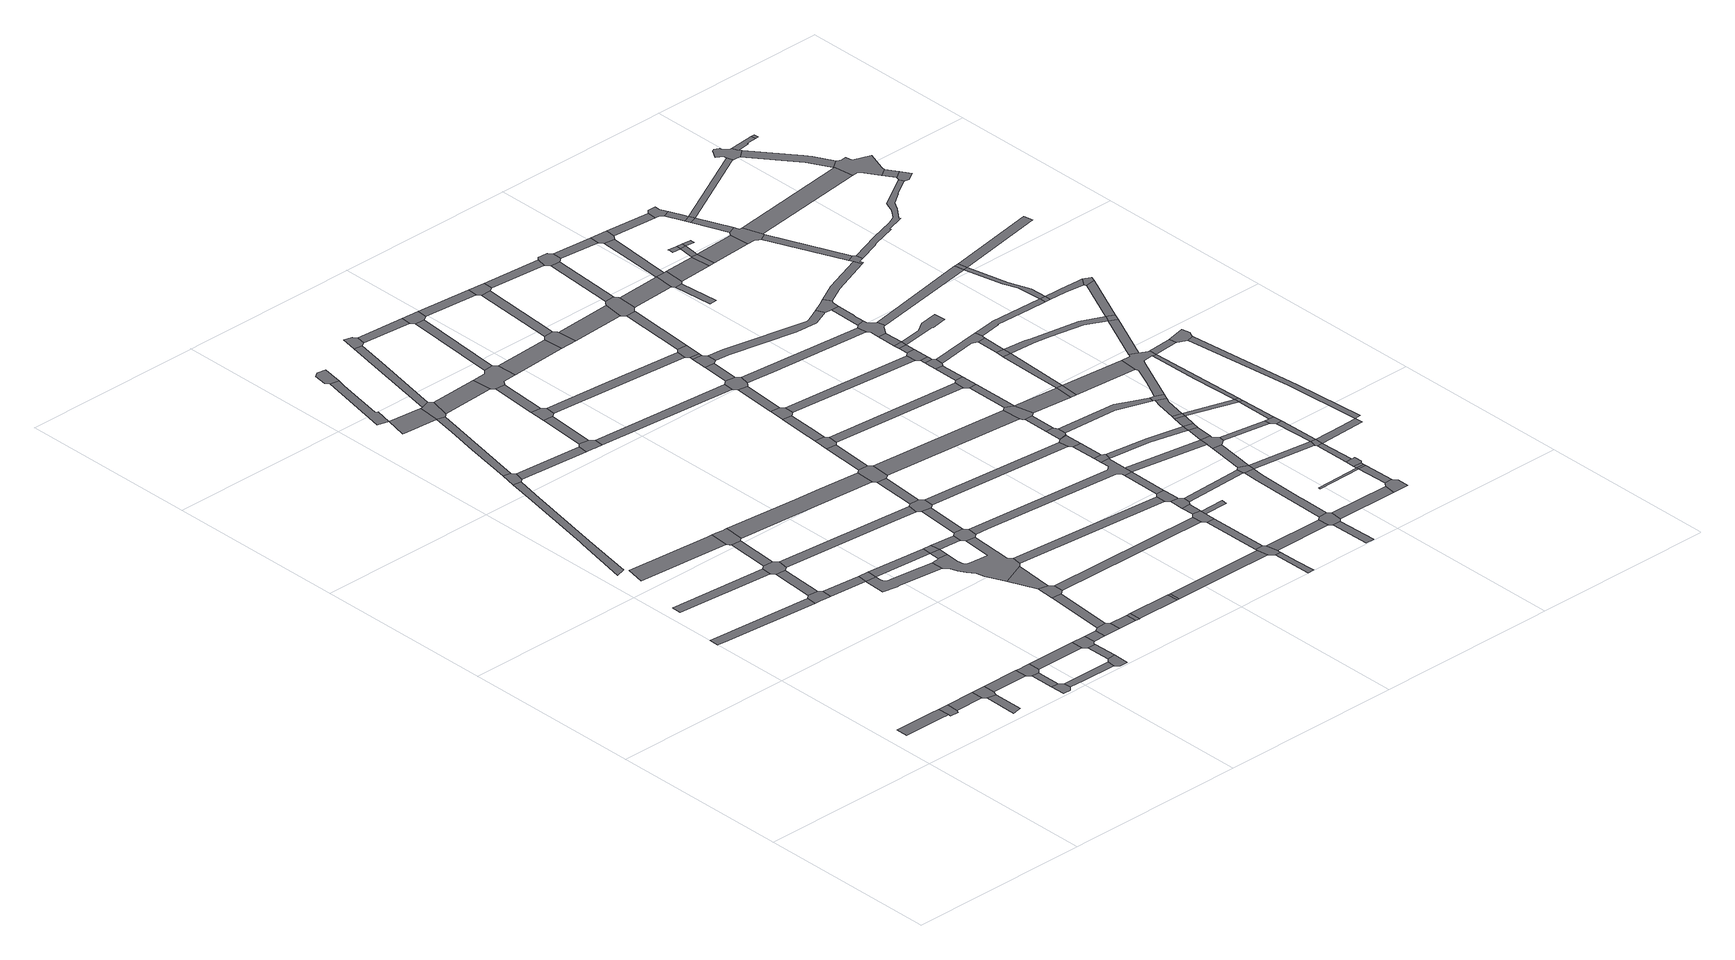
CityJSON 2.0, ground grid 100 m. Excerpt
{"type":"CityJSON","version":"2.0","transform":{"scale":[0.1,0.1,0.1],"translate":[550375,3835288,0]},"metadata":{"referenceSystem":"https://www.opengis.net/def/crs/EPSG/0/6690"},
"CityObjects":{
"road1":{"type":"Road","attributes":{"RoadStructureAttribute.sectionType":"1"},"geometry":[{"type":"MultiSurface","lod":"1","boundaries":[[[0,1,2,3,4,5,6]]]}]},
"road2":{"type":"Road","geometry":[{"type":"MultiSurface","lod":"1","boundaries":[[[6,5,7,8,9,10]]]}]},
"road3":{"type":"Road","attributes":{"RoadStructureAttribute.sectionType":"1"},"geometry":[{"type":"MultiSurface","lod":"1","boundaries":[[[10,9,11,12,13]]]}]},
"road4":{"type":"Road","geometry":[{"type":"MultiSurface","lod":"1","boundaries":[[[14,15,16,17]]]}]},
"road5":{"type":"Road","geometry":[{"type":"MultiSurface","lod":"1","boundaries":[[[13,12,14,17,18,19]]]}]},
"road6":{"type":"Road","attributes":{"RoadStructureAttribute.sectionType":"1"},"geometry":[{"type":"MultiSurface","lod":"1","boundaries":[[[20,21,22,23,24,25]]]}]},
"road7":{"type":"Road","attributes":{"RoadStructureAttribute.sectionType":"1"},"geometry":[{"type":"MultiSurface","lod":"1","boundaries":[[[19,18,26,27]]]}]},
"road8":{"type":"Road","attributes":{"RoadStructureAttribute.sectionType":"1"},"geometry":[{"type":"MultiSurface","lod":"1","boundaries":[[[28,29,30,31]]]}]},
"road9":{"type":"Road","geometry":[{"type":"MultiSurface","lod":"1","boundaries":[[[32,33,34,35,36,37]]]}]},
"road10":{"type":"Road","attributes":{"RoadStructureAttribute.sectionType":"1"},"geometry":[{"type":"MultiSurface","lod":"1","boundaries":[[[38,32,37,39]]]}]},
"road11":{"type":"Road","geometry":[{"type":"MultiSurface","lod":"1","boundaries":[[[40,41,27,26,38,39,42,43]]]}]},
"road12":{"type":"Road","attributes":{"RoadStructureAttribute.sectionType":"1"},"geometry":[{"type":"MultiSurface","lod":"1","boundaries":[[[44,45,46,47,48,49,50,51,52]]]}]},
"road13":{"type":"Road","attributes":{"RoadStructureAttribute.sectionType":"1"},"geometry":[{"type":"MultiSurface","lod":"1","boundaries":[[[53,54,55,56,57]]]}]},
"road14":{"type":"Road","geometry":[{"type":"MultiSurface","lod":"1","boundaries":[[[58,25,24,59,60,61,62,63]]]}]},
"road15":{"type":"Road","attributes":{"RoadStructureAttribute.sectionType":"1"},"geometry":[{"type":"MultiSurface","lod":"1","boundaries":[[[64,36,35,65,66,67]]]}]},
"road16":{"type":"Road","attributes":{"RoadStructureAttribute.sectionType":"1"},"geometry":[{"type":"MultiSurface","lod":"1","boundaries":[[[68,58,63,69]]]}]},
"road17":{"type":"Road","attributes":{"RoadStructureAttribute.sectionType":"1"},"geometry":[{"type":"MultiSurface","lod":"1","boundaries":[[[43,42,70,71]]]}]},
"road18":{"type":"Road","geometry":[{"type":"MultiSurface","lod":"1","boundaries":[[[72,31,30,68,69,73,74,75]]]}]},
"road19":{"type":"Road","attributes":{"RoadStructureAttribute.sectionType":"1"},"geometry":[{"type":"MultiSurface","lod":"1","boundaries":[[[62,61,76,77]]]}]},
"road20":{"type":"Road","attributes":{"RoadStructureAttribute.sectionType":"1"},"geometry":[{"type":"MultiSurface","lod":"1","boundaries":[[[78,72,75,79]]]}]},
"road21":{"type":"Road","geometry":[{"type":"MultiSurface","lod":"1","boundaries":[[[80,44,52,81,82,83]]]}]},
"road22":{"type":"Road","geometry":[{"type":"MultiSurface","lod":"1","boundaries":[[[84,67,66,85,86,87]]]}]},
"road23":{"type":"Road","attributes":{"RoadStructureAttribute.sectionType":"1"},"geometry":[{"type":"MultiSurface","lod":"1","boundaries":[[[88,84,87,89]]]}]},
"road24":{"type":"Road","geometry":[{"type":"MultiSurface","lod":"1","boundaries":[[[90,91,92,57,56,93,94,78,79,95,96,97,98]]]}]},
"road25":{"type":"Road","geometry":[{"type":"MultiSurface","lod":"1","boundaries":[[[77,76,99,100]]]}]},
"road26":{"type":"Road","geometry":[{"type":"MultiSurface","lod":"1","boundaries":[[[71,70,88,89,101,102,103]]]}]},
"road27":{"type":"Road","attributes":{"RoadStructureAttribute.sectionType":"1"},"geometry":[{"type":"MultiSurface","lod":"1","boundaries":[[[103,102,104,105]]]}]},
"road28":{"type":"Road","attributes":{"RoadStructureAttribute.sectionType":"1"},"geometry":[{"type":"MultiSurface","lod":"1","boundaries":[[[106,107,108,80,83,109]]]}]},
"road29":{"type":"Road","attributes":{"RoadStructureAttribute.sectionType":"1"},"geometry":[{"type":"MultiSurface","lod":"1","boundaries":[[[76,110,111,112,113,114,115,116,117,118,119,120,99]]]}]},
"road30":{"type":"Road","attributes":{"RoadStructureAttribute.sectionType":"7"},"geometry":[{"type":"MultiSurface","lod":"1","boundaries":[[[121,122,123,124,125]]]}]},
"road31":{"type":"Road","attributes":{"RoadStructureAttribute.sectionType":"1"},"geometry":[{"type":"MultiSurface","lod":"1","boundaries":[[[82,81,126,127]]]}]},
"road32":{"type":"Road","attributes":{"RoadStructureAttribute.sectionType":"1"},"geometry":[{"type":"MultiSurface","lod":"1","boundaries":[[[128,129,121,130,131,132,133,134,135,136]]]}]},
"road33":{"type":"Road","geometry":[{"type":"MultiSurface","lod":"1","boundaries":[[[137,138,105,104,139,140]]]}]},
"road34":{"type":"Road","attributes":{"RoadStructureAttribute.sectionType":"1"},"geometry":[{"type":"MultiSurface","lod":"1","boundaries":[[[100,99,141,142]]]}]},
"road35":{"type":"Road","attributes":{"RoadStructureAttribute.sectionType":"1"},"geometry":[{"type":"MultiSurface","lod":"1","boundaries":[[[143,138,137,144]]]}]},
"road36":{"type":"Road","attributes":{"RoadStructureAttribute.sectionType":"1"},"geometry":[{"type":"MultiSurface","lod":"1","boundaries":[[[140,139,145,146]]]}]},
"road37":{"type":"Road","geometry":[{"type":"MultiSurface","lod":"1","boundaries":[[[147,148,149,125,124,106,109,150,151,152,153]]]}]},
"road38":{"type":"Road","attributes":{"RoadStructureAttribute.sectionType":"1"},"geometry":[{"type":"MultiSurface","lod":"1","boundaries":[[[74,73,154,155,156]]]}]},
"road39":{"type":"Road","geometry":[{"type":"MultiSurface","lod":"1","boundaries":[[[157,158,159,160,161,128,136,162]]]}]},
"road40":{"type":"Road","geometry":[{"type":"MultiSurface","lod":"1","boundaries":[[[146,145,163,164]]]}]},
"road41":{"type":"Road","geometry":[{"type":"MultiSurface","lod":"1","boundaries":[[[165,143,144,166,167,168]]]}]},
"road42":{"type":"Road","attributes":{"RoadStructureAttribute.sectionType":"1"},"geometry":[{"type":"MultiSurface","lod":"1","boundaries":[[[169,170,165,168]]]}]},
"road43":{"type":"Road","geometry":[{"type":"MultiSurface","lod":"1","boundaries":[[[141,171,172,173]]]}]},
"road44":{"type":"Road","geometry":[{"type":"MultiSurface","lod":"1","boundaries":[[[174,127,126,175,176,177,178,179]]]}]},
"road45":{"type":"Road","geometry":[{"type":"MultiSurface","lod":"1","boundaries":[[[180,181,182,183,184,185,186,187,172,171,188,189,114,113,190,191,192,193,194,195,170,169,196,197,198,199]]]}]},
"road46":{"type":"Road","geometry":[{"type":"MultiSurface","lod":"1","boundaries":[[[142,141,173,200]]]}]},
"road47":{"type":"Road","attributes":{"RoadStructureAttribute.sectionType":"1"},"geometry":[{"type":"MultiSurface","lod":"1","boundaries":[[[201,202,98,97,203,204]]]}]},
"road48":{"type":"Road","attributes":{"RoadStructureAttribute.sectionType":"1"},"geometry":[{"type":"MultiSurface","lod":"1","boundaries":[[[205,174,179,206]]]}]},
"road49":{"type":"Road","attributes":{"RoadStructureAttribute.sectionType":"1"},"geometry":[{"type":"MultiSurface","lod":"1","boundaries":[[[207,208,149,148,209,210]]]}]},
"road50":{"type":"Road","attributes":{"RoadStructureAttribute.sectionType":"1"},"geometry":[{"type":"MultiSurface","lod":"1","boundaries":[[[211,153,152,212]]]}]},
"road51":{"type":"Road","attributes":{"RoadStructureAttribute.sectionType":"1"},"geometry":[{"type":"MultiSurface","lod":"1","boundaries":[[[164,163,213,214,215]]]}]},
"road52":{"type":"Road","attributes":{"RoadStructureAttribute.sectionType":"1"},"geometry":[{"type":"MultiSurface","lod":"1","boundaries":[[[200,173,216,217]]]}]},
"road53":{"type":"Road","geometry":[{"type":"MultiSurface","lod":"1","boundaries":[[[218,205,206,219,220,221]]]}]},
"road54":{"type":"Road","geometry":[{"type":"MultiSurface","lod":"1","boundaries":[[[222,217,216,180,199,223,224,225]]]}]},
"road55":{"type":"Road","attributes":{"RoadStructureAttribute.sectionType":"1"},"geometry":[{"type":"MultiSurface","lod":"1","boundaries":[[[226,218,221,227]]]}]},
"road56":{"type":"Road","geometry":[{"type":"MultiSurface","lod":"1","boundaries":[[[215,214,228,229]]]}]},
"road57":{"type":"Road","geometry":[{"type":"MultiSurface","lod":"1","boundaries":[[[230,207,210,231,232,233]]]}]},
"road58":{"type":"Road","attributes":{"RoadStructureAttribute.sectionType":"1"},"geometry":[{"type":"MultiSurface","lod":"1","boundaries":[[[234,222,225,235]]]}]},
"road59":{"type":"Road","geometry":[{"type":"MultiSurface","lod":"1","boundaries":[[[236,237,238,239,240,241,242,211,212,243,226,227,244,245,246,247,248]]]}]},
"road60":{"type":"Road","geometry":[{"type":"MultiSurface","lod":"1","boundaries":[[[249,156,155,234,235,250,251,252]]]}]},
"road61":{"type":"Road","attributes":{"RoadStructureAttribute.sectionType":"1"},"geometry":[{"type":"MultiSurface","lod":"1","boundaries":[[[253,249,252,254]]]}]},
"road62":{"type":"Road","attributes":{"RoadStructureAttribute.sectionType":"1"},"geometry":[{"type":"MultiSurface","lod":"1","boundaries":[[[232,231,255,256,257]]]}]},
"road63":{"type":"Road","attributes":{"RoadStructureAttribute.sectionType":"1"},"geometry":[{"type":"MultiSurface","lod":"1","boundaries":[[[178,177,258,259]]]}]},
"road64":{"type":"Road","attributes":{"RoadStructureAttribute.sectionType":"1"},"geometry":[{"type":"MultiSurface","lod":"1","boundaries":[[[167,166,260,261]]]}]},
"road65":{"type":"Road","geometry":[{"type":"MultiSurface","lod":"1","boundaries":[[[262,263,204,203,264,253,254,265,266,267,268,269,270]]]}]},
"road66":{"type":"Road","attributes":{"RoadStructureAttribute.sectionType":"1"},"geometry":[{"type":"MultiSurface","lod":"1","boundaries":[[[271,239,238,272]]]}]},
"road67":{"type":"Road","attributes":{"RoadStructureAttribute.sectionType":"1"},"geometry":[{"type":"MultiSurface","lod":"1","boundaries":[[[229,228,273,274,275,276]]]}]},
"road68":{"type":"Road","attributes":{"RoadStructureAttribute.sectionType":"1"},"geometry":[{"type":"MultiSurface","lod":"1","boundaries":[[[277,262,270,278]]]}]},
"road69":{"type":"Road","attributes":{"RoadStructureAttribute.sectionType":"1"},"geometry":[{"type":"MultiSurface","lod":"1","boundaries":[[[197,196,279,280]]]}]},
"road70":{"type":"Road","attributes":{"RoadStructureAttribute.sectionType":"1"},"geometry":[{"type":"MultiSurface","lod":"1","boundaries":[[[281,248,247,282]]]}]},
"road71":{"type":"Road","attributes":{"RoadStructureAttribute.sectionType":"1"},"geometry":[{"type":"MultiSurface","lod":"1","boundaries":[[[283,220,219,284,285]]]}]},
"road72":{"type":"Road","geometry":[{"type":"MultiSurface","lod":"1","boundaries":[[[257,256,271,272,286,287]]]}]},
"road73":{"type":"Road","geometry":[{"type":"MultiSurface","lod":"1","boundaries":[[[288,277,278,289,290,291]]]}]},
"road74":{"type":"Road","attributes":{"RoadStructureAttribute.sectionType":"1"},"geometry":[{"type":"MultiSurface","lod":"1","boundaries":[[[292,293,288,291,294,295]]]}]},
"road75":{"type":"Road","attributes":{"RoadStructureAttribute.sectionType":"1"},"geometry":[{"type":"MultiSurface","lod":"1","boundaries":[[[296,297,224,223,298,299,300,301,302,303,304,305,306]]]}]},
"road76":{"type":"Road","geometry":[{"type":"MultiSurface","lod":"1","boundaries":[[[307,292,295,308,309,310]]]}]},
"road77":{"type":"Road","attributes":{"RoadStructureAttribute.sectionType":"1"},"geometry":[{"type":"MultiSurface","lod":"1","boundaries":[[[251,250,311,312]]]}]},
"road78":{"type":"Road","geometry":[{"type":"MultiSurface","lod":"1","boundaries":[[[313,314,281,282,315,316,317,318]]]}]},
"road79":{"type":"Road","attributes":{"RoadStructureAttribute.sectionType":"1"},"geometry":[{"type":"MultiSurface","lod":"1","boundaries":[[[319,320,321,322,323]]]}]},
"road80":{"type":"Road","attributes":{"RoadStructureAttribute.sectionType":"1"},"geometry":[{"type":"MultiSurface","lod":"1","boundaries":[[[324,307,310,325]]]}]},
"road81":{"type":"Road","attributes":{"RoadStructureAttribute.sectionType":"1"},"geometry":[{"type":"MultiSurface","lod":"1","boundaries":[[[287,286,326,327]]]}]},
"road82":{"type":"Road","geometry":[{"type":"MultiSurface","lod":"1","boundaries":[[[328,276,275,321,320,329,330,331]]]}]},
"road83":{"type":"Road","geometry":[{"type":"MultiSurface","lod":"1","boundaries":[[[332,259,258,324,325,333,334,335,336]]]}]},
"road84":{"type":"Road","attributes":{"RoadStructureAttribute.sectionType":"1"},"geometry":[{"type":"MultiSurface","lod":"1","boundaries":[[[337,328,331,338]]]}]},
"road85":{"type":"Road","attributes":{"RoadStructureAttribute.sectionType":"1"},"geometry":[{"type":"MultiSurface","lod":"1","boundaries":[[[339,313,318,340]]]}]},
"road86":{"type":"Road","attributes":{"RoadStructureAttribute.sectionType":"1"},"geometry":[{"type":"MultiSurface","lod":"1","boundaries":[[[268,267,341,342]]]}]},
"road87":{"type":"Road","attributes":{"RoadStructureAttribute.sectionType":"1"},"geometry":[{"type":"MultiSurface","lod":"1","boundaries":[[[343,332,336,344]]]}]},
"road88":{"type":"Road","geometry":[{"type":"MultiSurface","lod":"1","boundaries":[[[345,261,260,337,338,346,347,348]]]}]},
"road89":{"type":"Road","attributes":{"RoadStructureAttribute.sectionType":"1"},"geometry":[{"type":"MultiSurface","lod":"1","boundaries":[[[349,345,348,350]]]}]},
"road90":{"type":"Road","geometry":[{"type":"MultiSurface","lod":"1","boundaries":[[[351,343,344,352,353,354]]]}]},
"road91":{"type":"Road","attributes":{"RoadStructureAttribute.sectionType":"1"},"geometry":[{"type":"MultiSurface","lod":"1","boundaries":[[[355,351,354,356]]]}]},
"road92":{"type":"Road","attributes":{"RoadStructureAttribute.sectionType":"1"},"geometry":[{"type":"MultiSurface","lod":"1","boundaries":[[[357,316,315,358]]]}]},
"road93":{"type":"Road","geometry":[{"type":"MultiSurface","lod":"1","boundaries":[[[327,326,339,340,359,360]]]}]},
"road94":{"type":"Road","geometry":[{"type":"MultiSurface","lod":"1","boundaries":[[[361,285,284,355,356,362,363,364]]]}]},
"road95":{"type":"Road","geometry":[{"type":"MultiSurface","lod":"1","boundaries":[[[365,349,350,366,367,368]]]}]},
"road96":{"type":"Road","geometry":[{"type":"MultiSurface","lod":"1","boundaries":[[[369,280,279,365,368,370,371]]]}]},
"road97":{"type":"Road","attributes":{"RoadStructureAttribute.sectionType":"1"},"geometry":[{"type":"MultiSurface","lod":"1","boundaries":[[[330,329,372,373,374]]]}]},
"road98":{"type":"Road","attributes":{"RoadStructureAttribute.sectionType":"1"},"geometry":[{"type":"MultiSurface","lod":"1","boundaries":[[[290,289,375,376]]]}]},
"road99":{"type":"Road","geometry":[{"type":"MultiSurface","lod":"1","boundaries":[[[377,378,379,380,347,346]]]}]},
"road100":{"type":"Road","geometry":[{"type":"MultiSurface","lod":"1","boundaries":[[[301,369,371,302]]]}]},
"road101":{"type":"Road","attributes":{"RoadStructureAttribute.sectionType":"1"},"geometry":[{"type":"MultiSurface","lod":"1","boundaries":[[[381,382,361,364]]]}]},
"road102":{"type":"Road","attributes":{"RoadStructureAttribute.sectionType":"1"},"geometry":[{"type":"MultiSurface","lod":"1","boundaries":[[[309,308,383,384,385]]]}]},
"road103":{"type":"Road","geometry":[{"type":"MultiSurface","lod":"1","boundaries":[[[386,306,305,387,388,389,390]]]}]},
"road104":{"type":"Road","attributes":{"function":"3","RoadStructureAttribute.sectionType":"1"},"geometry":[{"type":"MultiSurface","lod":"1","boundaries":[[[391,392,393,394,395,396]]]}]},
"road105":{"type":"Road","attributes":{"RoadStructureAttribute.sectionType":"1"},"geometry":[{"type":"MultiSurface","lod":"1","boundaries":[[[397,386,390,398]]]}]},
"road106":{"type":"Road","geometry":[{"type":"MultiSurface","lod":"1","boundaries":[[[399,400,401,402,403,404,357,358,405,406,382,381,407,408,409,410]]]}]},
"road107":{"type":"Road","attributes":{"RoadStructureAttribute.sectionType":"1"},"geometry":[{"type":"MultiSurface","lod":"1","boundaries":[[[360,359,411,412]]]}]},
"road108":{"type":"Road","geometry":[{"type":"MultiSurface","lod":"1","boundaries":[[[413,414,312,311,397,398]]]}]},
"road109":{"type":"Road","attributes":{"RoadStructureAttribute.sectionType":"1"},"geometry":[{"type":"MultiSurface","lod":"1","boundaries":[[[415,367,366,416]]]}]},
"road110":{"type":"Road","geometry":[{"type":"MultiSurface","lod":"1","boundaries":[[[417,418,374,373,393,392,419,420]]]}]},
"road111":{"type":"Road","attributes":{"RoadStructureAttribute.sectionType":"1"},"geometry":[{"type":"MultiSurface","lod":"1","boundaries":[[[421,414,413]]]}]},
"road112":{"type":"Road","attributes":{"RoadStructureAttribute.sectionType":"1"},"geometry":[{"type":"MultiSurface","lod":"1","boundaries":[[[335,334,422,423,424]]]}]},
"road113":{"type":"Road","geometry":[{"type":"MultiSurface","lod":"1","boundaries":[[[425,414,421,426,427,428]]]}]},
"road114":{"type":"Road","attributes":{"RoadStructureAttribute.sectionType":"1"},"geometry":[{"type":"MultiSurface","lod":"1","boundaries":[[[429,425,428,430]]]}]},
"road115":{"type":"Road","attributes":{"RoadStructureAttribute.sectionType":"1"},"geometry":[{"type":"MultiSurface","lod":"1","boundaries":[[[431,402,401,432]]]}]},
"road116":{"type":"Road","geometry":[{"type":"MultiSurface","lod":"1","boundaries":[[[433,434,342,341,435,436,429,430,437,438,439,440]]]}]},
"road117":{"type":"Road","attributes":{"RoadStructureAttribute.sectionType":"1"},"geometry":[{"type":"MultiSurface","lod":"1","boundaries":[[[441,442,443,444,445,353,352,446,447,448,449,450]]]}]},
"road118":{"type":"Road","attributes":{"function":"3","RoadStructureAttribute.sectionType":"1"},"geometry":[{"type":"MultiSurface","lod":"1","boundaries":[[[451,452,453,454,418,417,455,456,457,458,459]]]}]},
"road119":{"type":"Road","attributes":{"RoadStructureAttribute.sectionType":"1"},"geometry":[{"type":"MultiSurface","lod":"1","boundaries":[[[303,302,460,461]]]}]},
"road120":{"type":"Road","attributes":{"RoadStructureAttribute.sectionType":"1"},"geometry":[{"type":"MultiSurface","lod":"1","boundaries":[[[462,410,409,463]]]}]},
"road121":{"type":"Road","attributes":{"RoadStructureAttribute.sectionType":"1"},"geometry":[{"type":"MultiSurface","lod":"1","boundaries":[[[464,433,440,465,466]]]}]},
"road122":{"type":"Road","attributes":{"RoadStructureAttribute.sectionType":"1"},"geometry":[{"type":"MultiSurface","lod":"1","boundaries":[[[467,388,387,468,469,470]]]}]},
"road123":{"type":"Road","geometry":[{"type":"MultiSurface","lod":"1","boundaries":[[[471,412,411,431,432,472,473,474]]]}]},
"road124":{"type":"Road","geometry":[{"type":"MultiSurface","lod":"1","boundaries":[[[475,376,375,464,466,476]]]}]},
"road125":{"type":"Road","geometry":[{"type":"MultiSurface","lod":"1","boundaries":[[[477,415,416,478,451,459,479]]]}]},
"road126":{"type":"Road","attributes":{"RoadStructureAttribute.sectionType":"1"},"geometry":[{"type":"MultiSurface","lod":"1","boundaries":[[[420,419,480,481]]]}]},
"road127":{"type":"Road","attributes":{"RoadStructureAttribute.sectionType":"1"},"geometry":[{"type":"MultiSurface","lod":"1","boundaries":[[[482,475,476,483]]]}]},
"road128":{"type":"Road","attributes":{"RoadStructureAttribute.sectionType":"1"},"geometry":[{"type":"MultiSurface","lod":"1","boundaries":[[[484,439,438,485,486]]]}]},
"road129":{"type":"Road","geometry":[{"type":"MultiSurface","lod":"1","boundaries":[[[487,488,489,490]]]}]},
"road130":{"type":"Road","attributes":{"function":"3","RoadStructureAttribute.sectionType":"1"},"geometry":[{"type":"MultiSurface","lod":"1","boundaries":[[[491,492,477,479,493,494]]]}]},
"road131":{"type":"Road","geometry":[{"type":"MultiSurface","lod":"1","boundaries":[[[495,496,482,483,497,498,499]]]}]},
"road132":{"type":"Road","attributes":{"RoadStructureAttribute.sectionType":"1"},"geometry":[{"type":"MultiSurface","lod":"1","boundaries":[[[500,495,499,501]]]}]},
"road133":{"type":"Road","attributes":{"RoadStructureAttribute.sectionType":"1"},"geometry":[{"type":"MultiSurface","lod":"1","boundaries":[[[502,503,427,426,504,505,506,507,508,509]]]}]},
"road134":{"type":"Road","geometry":[{"type":"MultiSurface","lod":"1","boundaries":[[[510,385,384,500,501,511]]]}]},
"road135":{"type":"Road","geometry":[{"type":"MultiSurface","lod":"1","boundaries":[[[512,462,463,490,489,513,514,515]]]}]},
"road136":{"type":"Road","attributes":{"RoadStructureAttribute.sectionType":"1"},"geometry":[{"type":"MultiSurface","lod":"1","boundaries":[[[473,472,516,517]]]}]},
"road137":{"type":"Road","attributes":{"RoadStructureAttribute.sectionType":"1"},"geometry":[{"type":"MultiSurface","lod":"1","boundaries":[[[518,510,511,519]]]}]},
"road138":{"type":"Road","geometry":[{"type":"MultiSurface","lod":"1","boundaries":[[[461,460,491,494,520,521,522,523]]]}]},
"road139":{"type":"Road","geometry":[{"type":"MultiSurface","lod":"1","boundaries":[[[524,518,519,525]]]}]},
"road140":{"type":"Road","geometry":[{"type":"MultiSurface","lod":"1","boundaries":[[[526,527,528,529,530]]]}]},
"road141":{"type":"Road","attributes":{"RoadStructureAttribute.sectionType":"1"},"geometry":[{"type":"MultiSurface","lod":"1","boundaries":[[[531,524,525,532]]]}]},
"road142":{"type":"Road","attributes":{"function":"3","RoadStructureAttribute.sectionType":"1"},"geometry":[{"type":"MultiSurface","lod":"1","boundaries":[[[469,533,461,523,534]]]}]},
"road143":{"type":"Road","geometry":[{"type":"MultiSurface","lod":"1","boundaries":[[[486,485,535,536]]]}]},
"road144":{"type":"Road","attributes":{"RoadStructureAttribute.sectionType":"1"},"geometry":[{"type":"MultiSurface","lod":"1","boundaries":[[[537,538,512,515,539,540]]]}]},
"road145":{"type":"Road","attributes":{"RoadStructureAttribute.sectionType":"1"},"geometry":[{"type":"MultiSurface","lod":"1","boundaries":[[[479,459,541,542,543,544]]]}]},
"road146":{"type":"Road","geometry":[{"type":"MultiSurface","lod":"1","boundaries":[[[470,469,534,545]]]}]},
"road147":{"type":"Road","geometry":[{"type":"MultiSurface","lod":"1","boundaries":[[[546,547,548,424,423,549,531,532,550,551,552]]]}]},
"road148":{"type":"Road","attributes":{"function":"3","RoadStructureAttribute.sectionType":"1"},"geometry":[{"type":"MultiSurface","lod":"1","boundaries":[[[553,470,545,554,555]]]}]},
"road149":{"type":"Road","geometry":[{"type":"MultiSurface","lod":"1","boundaries":[[[556,557,558,481,480,559,560]]]}]},
"road150":{"type":"Road","attributes":{"RoadStructureAttribute.sectionType":"1"},"geometry":[{"type":"MultiSurface","lod":"1","boundaries":[[[561,514,513,562]]]}]},
"road151":{"type":"Road","attributes":{"RoadStructureAttribute.sectionType":"1"},"geometry":[{"type":"MultiSurface","lod":"1","boundaries":[[[563,548,547,564,565,566]]]}]},
"road152":{"type":"Road","geometry":[{"type":"MultiSurface","lod":"1","boundaries":[[[567,553,555,568]]]}]},
"road153":{"type":"Road","attributes":{"RoadStructureAttribute.sectionType":"1"},"geometry":[{"type":"MultiSurface","lod":"1","boundaries":[[[569,498,497,570,571,572,573,574,575]]]}]},
"road154":{"type":"Road","attributes":{"RoadStructureAttribute.sectionType":"1"},"geometry":[{"type":"MultiSurface","lod":"1","boundaries":[[[576,577,578,486,536,579,580]]]}]},
"road155":{"type":"Road","geometry":[{"type":"MultiSurface","lod":"1","boundaries":[[[581,582,450,449,563,566,583,584]]]}]},
"road156":{"type":"Road","attributes":{"RoadStructureAttribute.sectionType":"1"},"geometry":[{"type":"MultiSurface","lod":"1","boundaries":[[[585,529,558,557]]]}]},
"road157":{"type":"Road","geometry":[{"type":"MultiSurface","lod":"1","boundaries":[[[517,516,537,540,586,587]]]}]},
"road158":{"type":"Road","geometry":[{"type":"MultiSurface","lod":"1","boundaries":[[[588,530,529,585]]]}]},
"road159":{"type":"Road","attributes":{"RoadStructureAttribute.sectionType":"1"},"geometry":[{"type":"MultiSurface","lod":"1","boundaries":[[[521,520,589,590]]]}]},
"road160":{"type":"Road","attributes":{"RoadStructureAttribute.sectionType":"1"},"geometry":[{"type":"MultiSurface","lod":"1","boundaries":[[[591,530,588,592]]]}]},
"road161":{"type":"Road","attributes":{"function":"3","RoadStructureAttribute.sectionType":"1"},"geometry":[{"type":"MultiSurface","lod":"1","boundaries":[[[593,594,595,567,568,596,597,598]]]}]},
"road162":{"type":"Road","geometry":[{"type":"MultiSurface","lod":"1","boundaries":[[[599,600,601,602,603,591,592,604]]]}]},
"road163":{"type":"Road","attributes":{"RoadStructureAttribute.sectionType":"1"},"geometry":[{"type":"MultiSurface","lod":"1","boundaries":[[[605,606,607,608,609,610,525,519]]]}]},
"road164":{"type":"Road","geometry":[{"type":"MultiSurface","lod":"1","boundaries":[[[611,576,580,612]]]}]},
"road165":{"type":"Road","geometry":[{"type":"MultiSurface","lod":"1","boundaries":[[[613,561,562,614,615]]]}]},
"road166":{"type":"Road","attributes":{"RoadStructureAttribute.sectionType":"1"},"geometry":[{"type":"MultiSurface","lod":"1","boundaries":[[[616,602,601,617]]]}]},
"road167":{"type":"Road","geometry":[{"type":"MultiSurface","lod":"1","boundaries":[[[618,509,508,507,593,598,619,620]]]}]},
"road168":{"type":"Road","geometry":[{"type":"MultiSurface","lod":"1","boundaries":[[[621,622,623,624,625]]]}]},
"road169":{"type":"Road","geometry":[{"type":"MultiSurface","lod":"1","boundaries":[[[574,573,611,612]]]}]},
"road170":{"type":"Road","attributes":{"RoadStructureAttribute.sectionType":"1"},"geometry":[{"type":"MultiSurface","lod":"1","boundaries":[[[536,535,626,627]]]}]},
"road171":{"type":"Road","attributes":{"RoadStructureAttribute.sectionType":"1"},"geometry":[{"type":"MultiSurface","lod":"1","boundaries":[[[624,613,615,628]]]}]},
"road172":{"type":"Road","geometry":[{"type":"MultiSurface","lod":"1","boundaries":[[[544,543,616,617,629]]]}]},
"road173":{"type":"Road","attributes":{"RoadStructureAttribute.sectionType":"1"},"geometry":[{"type":"MultiSurface","lod":"1","boundaries":[[[568,555,630,631]]]}]},
"road174":{"type":"Road","geometry":[{"type":"MultiSurface","lod":"1","boundaries":[[[625,624,628,632]]]}]},
"road175":{"type":"Road","attributes":{"RoadStructureAttribute.sectionType":"1"},"geometry":[{"type":"MultiSurface","lod":"1","boundaries":[[[633,634,544,629]]]}]},
"road176":{"type":"Road","attributes":{"RoadStructureAttribute.sectionType":"1"},"geometry":[{"type":"MultiSurface","lod":"1","boundaries":[[[635,636,637,632,628]]]}]},
"road177":{"type":"Road","geometry":[{"type":"MultiSurface","lod":"1","boundaries":[[[638,590,589,634,633,639,640]]]}]},
"road178":{"type":"Road","attributes":{"RoadStructureAttribute.sectionType":"1"},"geometry":[{"type":"MultiSurface","lod":"1","boundaries":[[[587,586,641,642]]]}]},
"road179":{"type":"Road","attributes":{"RoadStructureAttribute.sectionType":"1"},"geometry":[{"type":"MultiSurface","lod":"1","boundaries":[[[643,644,615,614,645]]]}]},
"road180":{"type":"Road","attributes":{"RoadStructureAttribute.sectionType":"1"},"geometry":[{"type":"MultiSurface","lod":"1","boundaries":[[[646,630,640,639]]]}]},
"road181":{"type":"Road","attributes":{"RoadStructureAttribute.sectionType":"1"},"geometry":[{"type":"MultiSurface","lod":"1","boundaries":[[[647,648,581,584,649,650]]]}]},
"road182":{"type":"Road","attributes":{"RoadStructureAttribute.sectionType":"1"},"geometry":[{"type":"MultiSurface","lod":"1","boundaries":[[[651,652,653,629,617,654,655,656,657]]]}]},
"road183":{"type":"Road","geometry":[{"type":"MultiSurface","lod":"1","boundaries":[[[658,631,630,646]]]}]},
"road184":{"type":"Road","geometry":[{"type":"MultiSurface","lod":"1","boundaries":[[[659,660,661,662,627,626,663,664,665,620,619,666,667,668,669,670,671,672,673,674,675]]]}]},
"road185":{"type":"Road","attributes":{"RoadStructureAttribute.sectionType":"1"},"geometry":[{"type":"MultiSurface","lod":"1","boundaries":[[[676,552,551,677,678]]]}]},
"road186":{"type":"Road","attributes":{"RoadStructureAttribute.sectionType":"1"},"geometry":[{"type":"MultiSurface","lod":"1","boundaries":[[[670,679,631,658,671]]]}]},
"road187":{"type":"Road","geometry":[{"type":"MultiSurface","lod":"1","boundaries":[[[680,681,682,642,641,683,684,685]]]}]},
"road188":{"type":"Road","attributes":{"RoadStructureAttribute.sectionType":"1"},"geometry":[{"type":"MultiSurface","lod":"1","boundaries":[[[686,687,688,612,580,689,690,691,692,693,694,695]]]}]},
"road189":{"type":"Road","attributes":{"RoadStructureAttribute.sectionType":"1"},"geometry":[{"type":"MultiSurface","lod":"1","boundaries":[[[696,697,685,684,698,699]]]}]},
"road190":{"type":"Road","attributes":{"RoadStructureAttribute.sectionType":"1"},"geometry":[{"type":"MultiSurface","lod":"1","boundaries":[[[700,701,702,703,569,575,704,705,706,707,708,709,710]]]}]},
"road191":{"type":"Road","geometry":[{"type":"MultiSurface","lod":"1","boundaries":[[[699,698,711,712]]]}]},
"road192":{"type":"Road","attributes":{"RoadStructureAttribute.sectionType":"1"},"geometry":[{"type":"MultiSurface","lod":"1","boundaries":[[[713,712,711,714,715]]]}]},
"road193":{"type":"Road","geometry":[{"type":"MultiSurface","lod":"1","boundaries":[[[716,717,715,714,718,719,643,645,720,721,722,723,724,725,726]]]}]},
"road194":{"type":"Road","attributes":{"RoadStructureAttribute.sectionType":"1"},"geometry":[{"type":"MultiSurface","lod":"1","boundaries":[[[724,723,727,728]]]}]},
"road195":{"type":"Road","geometry":[{"type":"MultiSurface","lod":"1","boundaries":[[[729,728,727,647,650,730,731,732,733]]]}]},
"road196":{"type":"Road","attributes":{"function":"3","RoadStructureAttribute.sectionType":"1"},"geometry":[{"type":"MultiSurface","lod":"1","boundaries":[[[694,659,675,734]]]}]},
"road197":{"type":"Road","geometry":[{"type":"MultiSurface","lod":"1","boundaries":[[[735,736,672,671,737,738]]]}]},
"road198":{"type":"Road","attributes":{"RoadStructureAttribute.sectionType":"1"},"geometry":[{"type":"MultiSurface","lod":"1","boundaries":[[[739,740,741,742,743,744]]]}]},
"road199":{"type":"Road","geometry":[{"type":"MultiSurface","lod":"1","boundaries":[[[710,709,745,746]]]}]},
"road200":{"type":"Road","geometry":[{"type":"MultiSurface","lod":"1","boundaries":[[[695,694,734,747]]]}]},
"road201":{"type":"Road","geometry":[{"type":"MultiSurface","lod":"1","boundaries":[[[748,735,738,749,741,740,750,751]]]}]},
"road202":{"type":"Road","attributes":{"RoadStructureAttribute.sectionType":"1"},"geometry":[{"type":"MultiSurface","lod":"1","boundaries":[[[752,753,754,678,755,756,710,746]]]}]},
"road203":{"type":"Road"},
"road204":{"type":"Road","geometry":[{"type":"MultiSurface","lod":"1","boundaries":[[[757,676,678,754,758]]]}]},
"road205":{"type":"Road","attributes":{"RoadStructureAttribute.sectionType":"1"},"geometry":[{"type":"MultiSurface","lod":"1","boundaries":[[[759,760,699,712,761,762]]]}]},
"road206":{"type":"Road","attributes":{"RoadStructureAttribute.sectionType":"1"},"geometry":[{"type":"MultiSurface","lod":"1","boundaries":[[[763,764,746,745,765,766,767,768]]]}]},
"road207":{"type":"Road","attributes":{"function":"3","RoadStructureAttribute.sectionType":"1"},"geometry":[{"type":"MultiSurface","lod":"1","boundaries":[[[769,770,771,695,747]]]}]},
"road208":{"type":"Road","attributes":{"RoadStructureAttribute.sectionType":"1"},"geometry":[{"type":"MultiSurface","lod":"1","boundaries":[[[772,726,725,773]]]}]},
"road209":{"type":"Road","attributes":{"RoadStructureAttribute.sectionType":"1"},"geometry":[{"type":"MultiSurface","lod":"1","boundaries":[[[774,775,776,777,778,779,780,781,733,732,782,783,784,785,786,787,788,789,790,791,792,793,794,795]]]}]},
"road210":{"type":"Road","geometry":[{"type":"MultiSurface","lod":"1","boundaries":[[[768,767,796,771,770,797]]]}]},
"road211":{"type":"Road","attributes":{"RoadStructureAttribute.sectionType":"1"},"geometry":[{"type":"MultiSurface","lod":"1","boundaries":[[[798,757,758,799]]]}]},
"road212":{"type":"Road","geometry":[{"type":"MultiSurface","lod":"1","boundaries":[[[800,801,802,803,804,805,759,762,806,807,808,809,810,811,812,813,814,815]]]}]},
"road213":{"type":"Road","attributes":{"RoadStructureAttribute.sectionType":"1"},"geometry":[{"type":"MultiSurface","lod":"1","boundaries":[[[816,817,808,807,818,819,820]]]}]},
"road214":{"type":"Road","attributes":{"RoadStructureAttribute.sectionType":"1"},"geometry":[{"type":"MultiSurface","lod":"1","boundaries":[[[821,811,810,822,823,824]]]}]},
"road215":{"type":"Road","geometry":[{"type":"MultiSurface","lod":"1","boundaries":[[[821,824,825,826]]]}]},
"road216":{"type":"Road","geometry":[{"type":"MultiSurface","lod":"1","boundaries":[[[827,828,820,819,772,773,829,830,831,832,833,834,835,836,837,838,839]]]}]},
"road217":{"type":"Road","attributes":{"function":"3","RoadStructureAttribute.sectionType":"1"},"geometry":[{"type":"MultiSurface","lod":"1","boundaries":[[[840,833,832,841,842]]]}]},
"road218":{"type":"Road","geometry":[{"type":"MultiSurface","lod":"1","boundaries":[[[842,841,843,774,795,844,845]]]}]}
},
"vertices":[
[322,317,0],[98,318,0],[98,253,0],[322,252,0],[355,252,0],[363,252,0],[363,317,0],
[362,234,0],[408,233,0],[418,252,0],[419,317,0],
[419,252,0],[576,251,0],[576,316,0],
[595,235,0],[592,52,0],[642,60,0],[643,225,0],
[653,251,0],[654,316,0],
[45,1482,0],[5,1486,0],[2,1431,0],[46,1428,0],[583,1386,0],[587,1441,0],
[856,250,0],[856,315,0],
[75,1813,0],[71,1759,0],[607,1715,0],[611,1770,0],
[879,97,0],[879,16,0],[921,16,0],[941,36,0],[940,76,0],[920,97,0],
[878,229,0],[920,228,0],
[916,315,0],[880,315,0],[942,250,0],[942,315,0],
[276,3104,0],[249,2973,0],[158,2528,0],[153,2504,0],[84,2195,0],[135,2210,0],[196,2505,0],[292,2974,0],[318,3096,0],
[620,2151,0],[152,2189,0],[130,2083,0],[635,2043,0],[643,2149,0],
[607,1458,0],[619,1384,0],[643,1382,0],[675,1379,0],[679,1435,0],[662,1453,0],
[1027,75,0],[1027,35,0],[1216,33,0],[1219,75,0],
[625,1693,0],[680,1691,0],
[1216,249,0],[1216,314,0],
[633,1785,0],[702,1707,0],[708,1762,0],[687,1783,0],
[887,1363,0],[892,1418,0],
[650,2022,0],[705,2020,0],
[294,3193,0],[337,3111,0],[351,3163,0],[335,3184,0],
[1239,96,0],[1238,12,0],[1283,12,0],[1283,97,0],
[1237,227,0],[1282,227,0],
[705,2144,0],[701,2144,0],[671,2147,0],[645,2028,0],[648,2025,0],[705,2022,0],[708,2024,0],[724,2035,0],[733,2142,0],
[946,1358,0],[950,1413,0],
[1282,239,0],[1296,251,0],[1296,313,0],
[1364,251,0],[1364,313,0],
[409,3763,0],[384,3637,0],[347,3457,0],[452,3752,0],
[878,1240,0],[960,1228,0],[975,1229,0],[1223,1201,0],[1222,1268,0],[1090,1285,0],[980,1294,0],[960,1296,0],[952,1303,0],[947,1316,0],[944,1331,0],
[237,3903,0],[208,3781,0],[216,3781,0],[409,3765,0],[423,3886,0],
[720,3080,0],[725,3133,0],
[262,4330,0],[177,3920,0],[237,3905,0],[256,3999,0],[250,4001,0],[248,4005,0],[247,4011,0],[301,4274,0],[311,4320,0],
[1442,330,0],[1388,328,0],[1459,251,0],[1458,313,0],
[1271,1333,0],[1275,1386,0],
[1415,661,0],[1470,656,0],
[1562,250,0],[1562,312,0],
[491,3893,0],[484,3902,0],[434,3885,0],[454,3754,0],[464,3762,0],[475,3771,0],[500,3881,0],
[1348,1654,0],[1475,1644,0],[1483,1699,0],
[286,4444,0],[267,4430,0],[265,4428,0],[261,4425,0],[248,4353,0],[334,4434,0],
[1586,249,0],[1586,312,0],
[1424,763,0],[1495,676,0],[1494,729,0],[1476,750,0],
[1496,965,0],[1362,908,0],
[1267,1276,0],[1321,1272,0],[1326,1328,0],
[745,3153,0],[759,3077,0],[777,3076,0],[815,3073,0],[819,3125,0],[798,3145,0],
[1467,1297,0],[1454,1138,0],[1354,1145,0],[1331,1150,0],[1326,1155,0],[1321,1167,0],[1318,1179,0],[1315,1202,0],[1260,1271,0],[1250,1269,0],[1233,1191,0],[1246,1169,0],[1259,1136,0],[1282,1097,0],[1307,1057,0],[1317,1012,0],[1515,984,0],[1523,1037,0],[1503,1059,0],[1521,1293,0],
[1321,1382,0],
[1287,2097,0],[1141,2108,0],[1504,1973,0],[1512,2078,0],
[766,3417,0],[820,3412,0],
[556,4477,0],[525,4325,0],[566,4301,0],[600,4468,0],
[769,3897,0],[775,3787,0],
[1594,249,0],[1825,248,0],[1825,311,0],
[1450,1319,0],[1456,1371,0],
[773,3507,0],[842,3428,0],[847,3482,0],[828,3502,0],
[1476,1389,0],[1540,1311,0],[1547,1364,0],[1528,1384,0],
[794,3769,0],[848,3768,0],
[1840,248,0],[1840,310,0],
[574,4566,0],[623,4483,0],[635,4536,0],[618,4557,0],
[1495,1626,0],[1549,1621,0],
[934,3911,0],[923,3923,0],[920,3926,0],[867,3922,0],[857,3911,0],[854,3908,0],[846,3901,0],[783,3780,0],[860,3783,0],[862,3785,0],[867,3792,0],[944,3796,0],[938,3906,0],
[1502,1714,0],[1570,1635,0],[1574,1691,0],[1556,1712,0],
[1521,1956,0],[1574,1951,0],
[643,4482,0],[897,4462,0],[901,4515,0],
[1589,3010,0],[1594,3064,0],
[2377,667,0],[2375,723,0],
[1532,2093,0],[1519,2084,0],[1516,1962,0],[1575,1951,0],[1589,1960,0],[1595,1965,0],[1605,2071,0],[1591,2084,0],[1586,2088,0],
[913,4438,0],[968,4437,0],
[1852,248,0],[2157,246,0],[2403,244,0],[2395,307,0],
[1552,2330,0],[1606,2325,0],
[2377,914,0],[2377,970,0],
[1253,3924,0],[1259,3814,0],
[1199,3454,0],[1620,3364,0],[1628,3418,0],
[992,4455,0],[996,4508,0],
[1559,2416,0],[1623,2341,0],[1630,2395,0],[1613,2412,0],
[1579,2657,0],[1567,2518,0],[1622,2519,0],[1632,2652,0],
[2397,1316,0],[2373,1297,0],[1614,1305,0],[2381,1243,0],[2397,1225,0],[2396,1206,0],[2442,1206,0],[2442,1255,0],[2443,1361,0],[2443,1365,0],[2397,1365,0],
[1586,2745,0],[1655,2669,0],[1658,2722,0],[1640,2741,0],
[2380,1571,0],[2374,1626,0],
[1275,3948,0],[1262,3933,0],[1353,3819,0],[1347,3928,0],[1342,3934,0],[1328,3949,0],
[2465,116,0],[2463,219,0],[2430,218,0],[2431,1,0],[2467,1,0],
[1606,2987,0],[1660,2981,0],
[1293,4430,0],[1297,4485,0],
[2395,317,0],[2462,242,0],[2453,306,0],[2440,317,0],
[1617,3083,0],[1666,2987,0],[1679,3003,0],[1691,3055,0],[1671,3077,0],
[2395,646,0],[2440,644,0],
[1308,4409,0],[1363,4408,0],
[2382,1902,0],[2378,2007,0],
[1630,3236,0],[1684,3231,0],
[2395,744,0],[2440,703,0],[2441,735,0],[2441,739,0],
[2395,814,0],[2441,814,0],
[1637,3327,0],[1709,3247,0],[1709,3301,0],[1690,3322,0],
[1639,3346,0],[1692,3341,0],
[1668,3946,0],[1653,3836,0],
[1385,4423,0],[1389,4478,0],
[1645,3437,0],[1695,3380,0],[1696,3395,0],[1699,3433,0],
[2396,894,0],[2458,833,0],[2461,872,0],[2441,891,0],
[2395,987,0],[2441,931,0],[2441,987,0],
[2464,242,0],[2788,241,0],[2786,305,0],
[2378,2280,0],[2380,2336,0],
[2574,705,0],[2576,721,0],[2578,736,0],[2576,736,0],
[1730,3816,0],[1676,3814,0],
[2152,2627,0],[2383,2608,0],[2380,2664,0],
[2397,1412,0],[2451,1364,0],[2461,1401,0],[2454,1405,0],[2443,1412,0],
[2855,8,0],[2850,226,0],[2804,225,0],[2809,6,0],[2809,5,0],[2855,5,0],
[2397,1553,0],[2442,1553,0],
[1757,3956,0],[1756,3957,0],[1744,3975,0],[1689,3972,0],[1676,3956,0],[1670,3948,0],[1665,3824,0],[1668,3821,0],[1730,3823,0],[1742,3833,0],[1751,3841,0],[1761,3951,0],
[1700,4399,0],[1712,4453,0],
[2442,1650,0],[2397,1644,0],
[2812,882,0],[2814,845,0],
[2853,322,0],[2804,321,0],[2865,240,0],[2870,305,0],
[2442,1653,0],
[1836,2989,0],[2386,2945,0],[2382,2999,0],
[2398,1738,0],[2453,1668,0],[2453,1716,0],[2443,1738,0],
[2398,1882,0],[2443,1880,0],
[1721,4374,0],[1774,4371,0],
[2399,2023,0],[2385,2012,0],[2390,1892,0],[2398,1883,0],[2445,1882,0],[2464,1895,0],[2443,2001,0],[2443,2003,0],
[2269,3206,0],[2260,3203,0],[2251,3203,0],[1824,3288,0],[1799,3292,0],[1786,3241,0],[2154,3168,0],[2274,3161,0],[2366,3200,0],[2345,3243,0],
[2819,838,0],[2814,781,0],[2814,771,0],[2808,545,0],[2857,487,0],[2857,501,0],[2857,509,0],[2864,770,0],[2872,835,0],
[2862,1140,0],[2869,1189,0],
[2010,3966,0],[1999,3854,0],
[2400,2260,0],[2443,2012,0],[2443,2260,0],
[2696,1368,0],[2679,1338,0],[2883,1292,0],[2890,1330,0],
[1728,4468,0],[1798,4390,0],[1801,4444,0],[1781,4465,0],
[2400,2352,0],[2443,2352,0],
[2826,895,0],[2815,844,0],[2877,872,0],
[3206,238,0],[3215,303,0],
[2400,2487,0],[2443,2485,0],
[2690,1981,0],[2684,1876,0],[2693,1980,0],
[2030,3623,0],[2070,3627,0],[2053,3842,0],[2013,3839,0],
[2857,1095,0],[2852,1051,0],[2877,874,0],[2909,1089,0],
[2400,2560,0],[2400,2527,0],[2456,2502,0],[2458,2547,0],[2445,2560,0],
[2400,2589,0],[2445,2589,0],
[2877,1652,0],[2790,1694,0],[2753,1651,0],[2862,1615,0],[2871,1612,0],[2939,1590,0],[2945,1606,0],[2948,1618,0],
[2400,2680,0],[2445,2681,0],
[2010,3969,0],[2068,3858,0],[2076,3969,0],[2062,3968,0],
[2018,4371,0],[2023,4426,0],
[2400,2734,0],[2445,2734,0],
[2941,1113,0],[2948,1146,0],[2921,1173,0],[2923,1183,0],
[2400,2768,0],[2446,2768,0],
[2979,509,0],[2979,502,0],[2979,496,0],[3227,499,0],[3227,511,0],
[2400,2874,0],[2446,2874,0],
[2885,1292,0],[2934,1278,0],
[2719,1873,0],[2728,1978,0],
[2034,4346,0],[2023,4166,0],[2083,4211,0],[2095,4338,0],
[3219,790,0],[3220,790,0],[3221,789,0],[3229,827,0],
[2943,1318,0],
[2444,2999,0],[2444,3024,0],[2401,3014,0],[2401,2925,0],[2478,2923,0],[2491,2925,0],[2483,2972,0],
[2907,1406,0],[2958,1387,0],[2959,1394,0],
[3279,317,0],[3278,328,0],[3234,326,0],[3294,237,0],[3294,302,0],
[2248,3978,0],[2254,3868,0],
[2403,3195,0],[2443,3091,0],[2447,3091,0],[2448,3195,0],
[2913,1431,0],[2966,1419,0],
[2748,2590,0],[2624,2529,0],[2674,2537,0],[2695,2530,0],[2707,2525,0],[2753,2530,0],[2754,2548,0],
[2702,2349,0],[2697,2141,0],[2696,2140,0],[2736,2139,0],[2748,2348,0],
[2437,3291,0],[2401,3271,0],[2449,3235,0],[2459,3251,0],
[3273,500,0],
[2113,4364,0],[2118,4418,0],
[3272,513,0],
[3199,1072,0],[3200,1107,0],
[3227,532,0],[3272,531,0],
[2953,1585,0],[2952,1582,0],[2938,1539,0],[2965,1419,0],[2989,1532,0],[3002,1562,0],
[3283,584,0],[3266,584,0],[3264,584,0],[3228,584,0],[3227,582,0],[3284,542,0],
[2636,2763,0],[2644,2759,0],[2730,2775,0],[2724,2838,0],[2626,2822,0],[2573,2787,0],
[2704,2397,0],[2748,2396,0],
[2248,3981,0],[2289,3870,0],[2283,3980,0],
[3229,778,0],[3259,778,0],
[2966,1616,0],[3018,1595,0],[2974,1616,0],
[2214,4101,0],[2213,4086,0],[2213,4072,0],[2261,4068,0],[2263,4097,0],
[3070,1845,0],[3079,1948,0],
[2295,4068,0],
[3261,824,0],
[3226,1306,0],[3226,1336,0],
[2297,4094,0],
[3255,1049,0],[3222,1048,0],
[2343,4064,0],[2345,4077,0],[2346,4090,0],
[3219,1104,0],[3254,1104,0],[3224,1103,0],
[2360,4345,0],[2364,4398,0],
[2511,3992,0],[2286,3980,0],[2517,3883,0],
[3248,1306,0],
[2769,3432,0],[2540,3347,0],[2557,3303,0],[2784,3391,0],
[3519,830,0],[3515,829,0],[3430,827,0],[3263,778,0],[3264,778,0],[3307,779,0],[3521,787,0],
[3247,1336,0],
[3140,1962,0],[3136,1953,0],[3135,1951,0],[3132,1944,0],[3078,1829,0],[3031,1725,0],[2998,1662,0],[3138,1846,0],[3152,1875,0],[3208,1880,0],[3213,1879,0],[3213,1877,0],[3233,1876,0],[3232,1920,0],[3225,1919,0],[3198,1934,0],[3184,1941,0],
[3083,3080,0],[3085,3025,0],[3092,3026,0],
[3214,1596,0],
[2427,4387,0],[2426,4415,0],[2381,4414,0],[2388,4343,0],[2403,4329,0],[2444,4345,0],
[3169,2333,0],[2902,2377,0],[2873,2382,0],[2881,2340,0],[2896,2338,0],[2902,2337,0],[2984,2326,0],[3164,2295,0],[3272,2241,0],[3289,2276,0],
[2480,4251,0],[2474,4267,0],[2441,4232,0],[2482,4248,0],
[3171,2600,0],[2876,2608,0],[2874,2608,0],[2872,2608,0],[2761,2549,0],[2875,2567,0],[2875,2570,0],[2875,2572,0],[3077,2566,0],[3174,2564,0],[3174,2600,0],
[2453,4202,0],[2495,4218,0],
[2494,4218,0],[2525,4016,0],[2567,4033,0],
[2588,4002,0],[2579,4001,0],[2518,4004,0],[2517,4003,0],[2567,3885,0],[2580,3875,0],[2583,3873,0],[2588,3869,0],[2629,3892,0],[2627,3898,0],[2594,4003,0],
[2758,3457,0],[2799,3474,0],
[2810,3462,0],[2795,3395,0],[2788,3414,0],[2818,3425,0],[2811,3460,0],
[3315,2221,0],
[3367,1930,0],[3355,1928,0],[3243,1876,0],[3370,1886,0],
[3527,1234,0],[3464,1871,0],[3426,1863,0],[3492,1253,0],[3519,831,0],[3554,835,0],
[3206,2563,0],[3206,2599,0],
[3332,2256,0],
[3467,1951,0],[3373,1886,0],[3463,1876,0],[3477,1906,0],
[3203,2690,0],[3164,2807,0],[3117,3033,0],[3137,2814,0],[3165,2739,0],
[3108,3084,0],[3117,3034,0],
[2962,4497,0],[2951,4491,0],[2966,4462,0],[2972,4464,0],
[3358,2594,0],[3356,2594,0],[3299,2561,0],[3355,2554,0],[3404,2548,0],[3436,2591,0],
[3464,2537,0],[3467,2542,0],[3411,2535,0],
[3270,4091,0],[3284,3984,0],
[3412,3808,0],[3231,3697,0],[3229,3696,0],[3226,3689,0],[3205,3635,0],[3168,3588,0],[3126,3568,0],[2986,3524,0],[2937,3466,0],[2954,3475,0],[3089,3516,0],[3087,3524,0],[3183,3554,0],[3186,3555,0],[3186,3557,0],[3183,3565,0],[3232,3628,0],[3261,3674,0],[3326,3721,0],[3326,3723,0],[3426,3784,0],[3427,3783,0],
[3410,2537,0],[3476,2569,0],
[3615,3175,0],[3625,3124,0],
[2969,4593,0],[2963,4590,0],[2958,4586,0],[2928,4538,0],[2963,4516,0],[2963,4510,0],[2999,4463,0],[3016,4462,0],[3058,4495,0],[3050,4505,0],[3049,4507,0],[3038,4542,0],[3031,4541,0],[3013,4553,0],[2997,4575,0],[2998,4581,0],
[3261,4233,0],[3236,4267,0],[3204,4217,0],[3267,4097,0],[3313,4128,0],
[3176,4555,0],[3120,4517,0],[3120,4524,0],[3178,4529,0],
[3198,4531,0],[3195,4555,0],
[3340,4116,0],[3321,4125,0],[3319,3988,0],[3328,3975,0],[3355,3932,0],[3381,3891,0],[3427,3921,0],[3430,3941,0],[3469,4050,0],[3377,4083,0],[3375,4084,0],[3372,4085,0],[3369,4121,0],
[3444,3893,0],[3420,3830,0],[3465,3859,0],
[3414,3811,0],[3452,3777,0],[3498,3807,0]
]}
